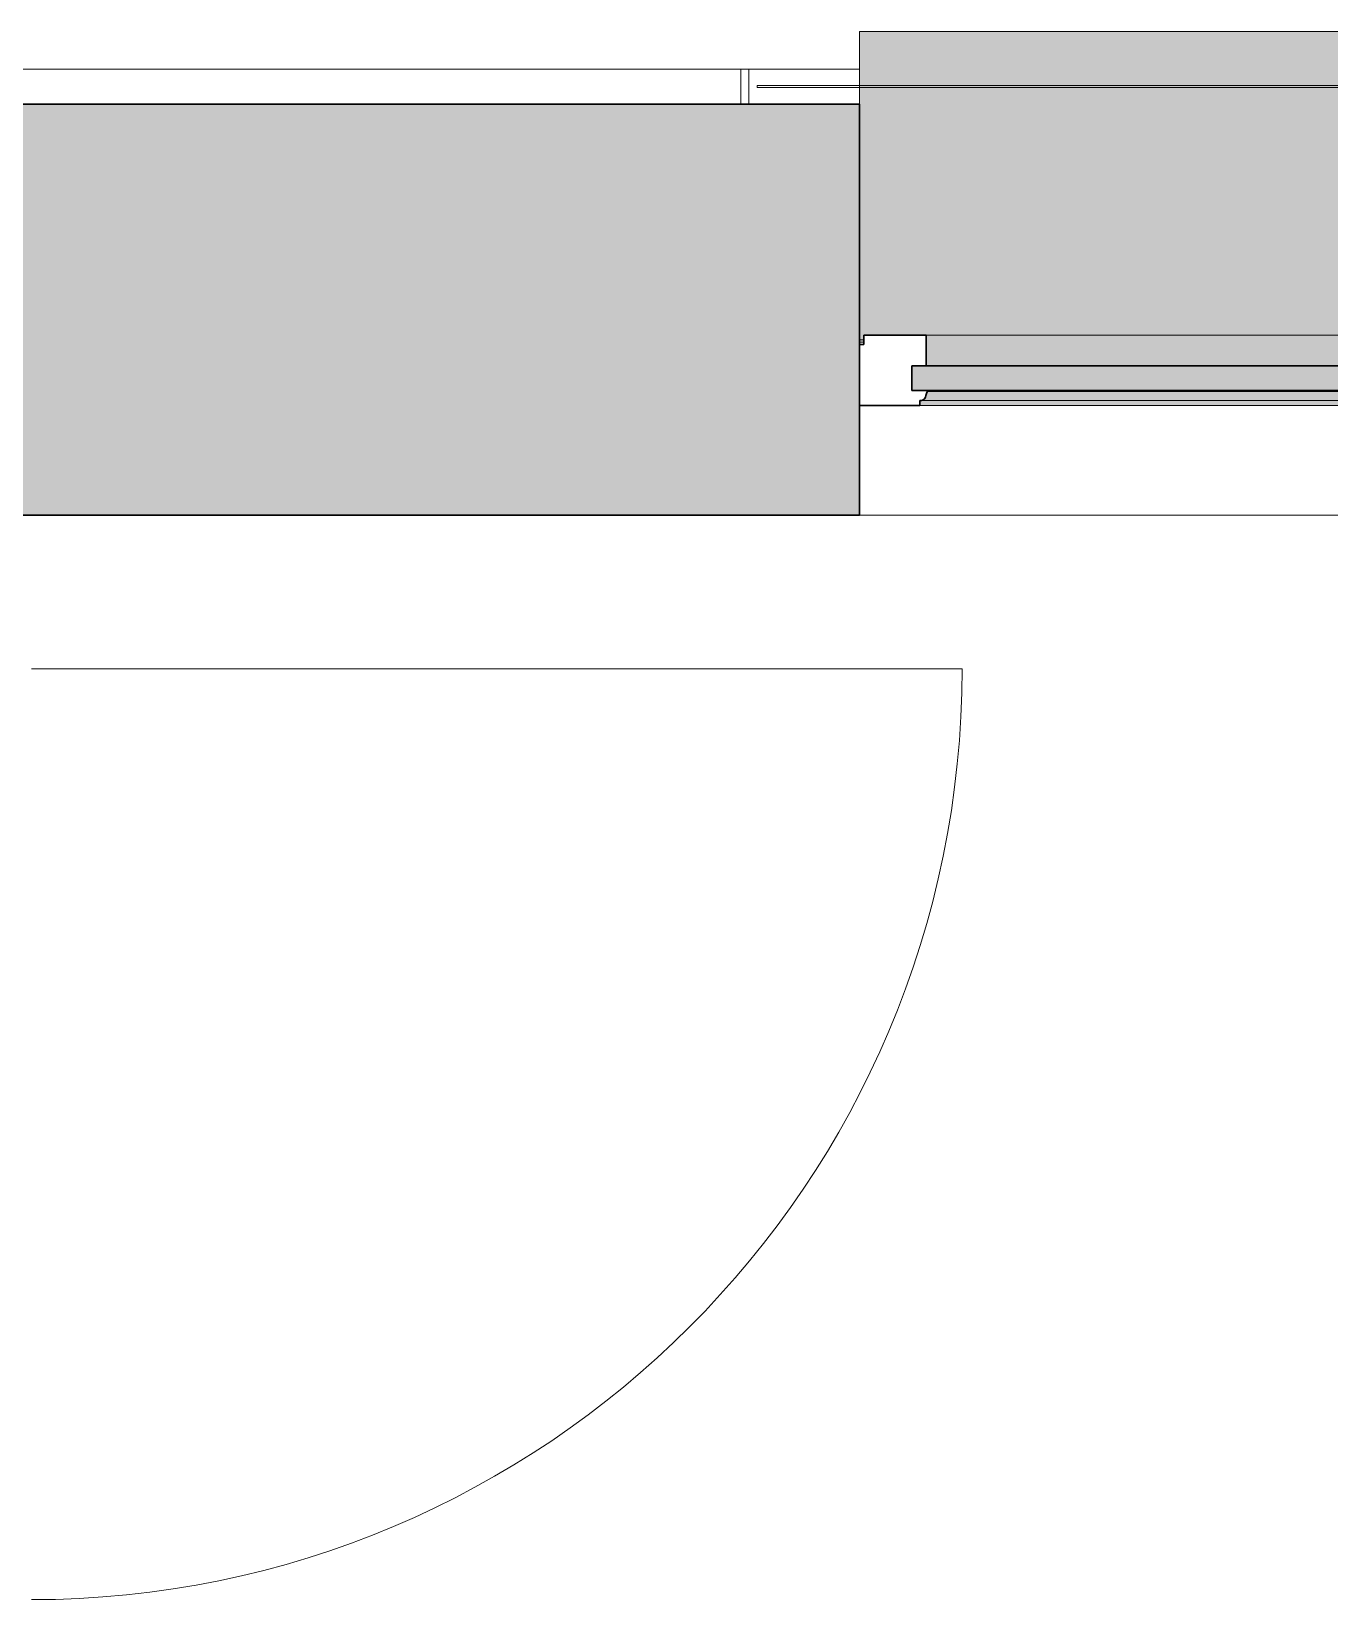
# Model space of a CAD drawing. Header units: millimetres. Extents: x 79795 to 317870, y -36033 to 97293.
# Drawn here: x 220099 to 221369, y 33185 to 34718 of the extents above; entities that cross this region are included whole.
import ezdxf

# ---------------------------------------------------------------- set-up
doc = ezdxf.new("R2010")
doc.units = ezdxf.units.MM
doc.header["$MEASUREMENT"] = 0
for name, color, linetype, lineweight in [('CSM-STL-XX-ZZ-M3-A-XXXX-00001_detached _19_04_21__rvt-1-Level 4$0$A-DOOR', 4, 'CONTINUOUS', 9), ('CSM-STL-XX-ZZ-M3-A-XXXX-00001_detached _19_04_21__rvt-1-Level 4$0$A-GLAZ', 7, 'CONTINUOUS', 9), ('CSM-STL-XX-ZZ-M3-A-XXXX-00001_detached _19_04_21__rvt-1-Level 4$0$A-GLAZ-CURT', 7, 'CONTINUOUS', 9), ('CSM-STL-XX-ZZ-M3-A-XXXX-00001_detached _19_04_21__rvt-1-Level 4$0$A-GLAZ-CWMG', 7, 'CONTINUOUS', 9), ('CSM-STL-XX-ZZ-M3-A-XXXX-00001_detached _19_04_21__rvt-1-Level 4$0$A-WALL', 7, 'CONTINUOUS', 9), ('CSM-STL-XX-ZZ-M3-A-XXXX-00001_detached _19_04_21__rvt-1-Level 4$0$A-WALL-PATT', 7, 'CONTINUOUS', 9), ('CSM-STL-XX-ZZ-M3-A-XXXX-00001_detached _19_04_21__rvt-1-Level 4$0$I-WALL', 7, 'CONTINUOUS', 9)]:
    doc.layers.add(name, color=color, linetype=linetype, lineweight=lineweight)

msp = doc.modelspace()

# ---------------------------------------------------------------- hatches: boundary and pattern name
at = {"layer": 'CSM-STL-XX-ZZ-M3-A-XXXX-00001_detached _19_04_21__rvt-1-Level 4$0$A-GLAZ'}
for points in [[(229688.5, 34416.7), (229692.8, 34416.7), (229692.8, 34718.3), (220908.8, 34718.3), (220908.8, 34416.7), (220913.2, 34416.7), (220913.2, 34421.3), (222104.5, 34421.3), (222104.5, 34416.7), (223441.2, 34416.7), (223441.2, 34421.3), (224632.5, 34421.3), (224632.5, 34416.7), (225969.2, 34416.7), (225969.2, 34421.3), (227160.5, 34421.3), (227160.5, 34416.7), (228497.2, 34416.7), (228497.2, 34421.3), (229688.5, 34421.3)], [(222043.6, 34391.4), (222043.6, 34421.3), (220974, 34421.3), (220974, 34391.4), (221972.7, 34391.4)], [(222057.6, 34367.4), (222057.6, 34391.4), (220960.1, 34391.4), (220960.1, 34367.4), (221972.7, 34367.4)], [(222043.8, 34352.5), (222049.6, 34352.5), (222049.6, 34357.5), (220968, 34357.5), (220968, 34352.5), (221972.7, 34352.5)], [(222048.1, 34357.5), (222044.7, 34359.8), (222043.4, 34362.4), (220973.8, 34362.4), (220972, 34358.7), (220971.8, 34357.5), (222045.8, 34357.5)], [(221972.7, 34362.4), (222043.6, 34363.4), (222042.4, 34366.3), (220975.3, 34366.3), (220974, 34362.4), (221374.7, 34362.4)]]:
    msp.add_hatch(color=256, dxfattribs=at).paths.add_polyline_path(points, flags=0)
h = msp.add_hatch(color=256, dxfattribs=at)
h.paths.add_polyline_path([(229692.8, 34414.6), (229692.8, 34416.7), (229688.5, 34416.7), (229688.5, 34414.6)], flags=0)
h.paths.add_polyline_path([(228497.2, 34414.6), (228497.2, 34416.7), (227160.5, 34416.7), (227160.5, 34414.6), (228492.2, 34414.6)], flags=0)
h.paths.add_polyline_path([(225969.2, 34414.6), (225969.2, 34416.7), (224632.5, 34416.7), (224632.5, 34414.6), (225964.2, 34414.6)], flags=0)
h.paths.add_polyline_path([(223436.2, 34414.6), (223441.2, 34414.6), (223441.2, 34416.7), (222104.5, 34416.7), (222104.5, 34414.6), (223168.6, 34414.6)], flags=0)
h.paths.add_polyline_path([(220913.2, 34414.6), (220913.2, 34416.7), (220908.8, 34416.7), (220908.8, 34414.6)], flags=0)
at = {"layer": 'CSM-STL-XX-ZZ-M3-A-XXXX-00001_detached _19_04_21__rvt-1-Level 4$0$A-WALL-PATT'}
h = msp.add_hatch(color=256, dxfattribs=at)
h.paths.add_polyline_path([(230840.8, 34347.3), (230840.8, 34647.3), (229692.8, 34647.3), (229692.8, 34347.3), (229746.4, 34347.3)], flags=0)
h.paths.add_polyline_path([(218948.8, 34347.3), (220908.8, 34347.3), (220908.8, 34647.3), (202317.8, 34647.3), (202317.8, 34347.3), (218537.2, 34347.3)], flags=0)
h.paths.add_polyline_path([(200283.7, 34347.3), (200283.7, 34647.3), (196942.8, 34647.3), (196942.8, 34347.3), (199847.5, 34347.3)], flags=0)
h.paths.add_polyline_path([(190658.8, 34347.3), (190658.8, 34647.3), (187318, 34647.3), (187318, 34347.3), (190578.9, 34347.3)], flags=0)
h.paths.add_polyline_path([(185283.8, 34347.3), (185283.8, 34647.3), (166692.8, 34647.3), (166692.8, 34347.3), (184300.1, 34347.3)], flags=0)
h.paths.add_polyline_path([(157908.8, 34347.3), (157908.8, 34647.3), (156460.8, 34647.3), (156460.8, 34347.3), (157391.2, 34347.3)], flags=0)
h = msp.add_hatch(color=256, dxfattribs=at)
h.paths.add_polyline_path([(229692.8, 34245.3), (230840.8, 34245.3), (230840.8, 34347.3), (229692.8, 34347.3)], flags=0)
h.paths.add_polyline_path([(220908.8, 34245.3), (220908.8, 34347.3), (219018.8, 34347.3), (219018.8, 34245.3), (220178.7, 34245.3)], flags=0)

# ---------------------------------------------------------------- linework, layer by layer
at = {"layer": 'CSM-STL-XX-ZZ-M3-A-XXXX-00001_detached _19_04_21__rvt-1-Level 4$0$A-DOOR'}
msp.add_line((220099.2, 34095.3), (221009.2, 34095.3), dxfattribs=at)
msp.add_arc((220099.2, 34095.3), 910, 270, 0, dxfattribs=at)
at = {"layer": 'CSM-STL-XX-ZZ-M3-A-XXXX-00001_detached _19_04_21__rvt-1-Level 4$0$A-GLAZ'}
for p, q in [((220908.8, 34647.3), (220908.8, 34718.3)), ((229692.8, 34718.3), (220908.8, 34718.3)), ((220913.2, 34416.7), (220908.8, 34416.7)), ((222043.6, 34421.3), (220974, 34421.3)), ((220913.2, 34414.6), (220908.8, 34414.6)), ((220969.6, 34357.5), (220968, 34357.5)), ((222048.1, 34357.5), (220969.6, 34357.5)), ((222042.4, 34366.3), (220975.3, 34366.3)), ((220968, 34352.5), (222049.6, 34352.5))]:
    msp.add_line(p, q, dxfattribs=at)
at = {"layer": 'CSM-STL-XX-ZZ-M3-A-XXXX-00001_detached _19_04_21__rvt-1-Level 4$0$A-GLAZ', "lineweight": 30}
for p, q in [((220974, 34421.3), (220913.2, 34421.3)), ((220913.2, 34421.3), (220913.2, 34412.3)), ((220974, 34391.4), (220974, 34421.3)), ((220913.2, 34412.3), (220908.8, 34412.3)), ((222057.6, 34391.4), (220960.1, 34391.4)), ((220960.1, 34391.4), (220960.1, 34367.4)), ((220960.1, 34367.4), (220960.1, 34391.4)), ((220960.1, 34391.4), (220974, 34391.4)), ((220960.1, 34367.4), (222057.6, 34367.4)), ((220975.3, 34367.4), (220960.1, 34367.4)), ((220968, 34352.5), (220968, 34357.5)), ((220968, 34357.5), (220969.6, 34357.5)), ((220975.3, 34366.3), (220975.3, 34367.4)), ((220908.8, 34352.5), (220968, 34352.5))]:
    msp.add_line(p, q, dxfattribs=at)
for centre, radius, start, end in [((220968.5, 34362.7), 5.36, 281.9524, 356.5739), ((220981.2, 34361.9), 7.4, 143.4261, 176.5739)]:
    msp.add_arc(centre, radius, start, end, dxfattribs=at)
at = {"layer": 'CSM-STL-XX-ZZ-M3-A-XXXX-00001_detached _19_04_21__rvt-1-Level 4$0$A-GLAZ'}
for points, knots in [([(220969.6, 34357.5), (220970, 34357.6), (220970.7, 34357.8), (220971.5, 34358.3), (220971.9, 34358.5), (220972, 34358.7)], [0, 0, 0, 0, 0.2, 0.3, 0.4, 0.4, 0.4, 0.4]), ([(220973, 34359.8), (220973.1, 34360), (220973.3, 34360.4), (220973.7, 34361.2), (220973.8, 34361.9), (220973.8, 34362.4)], [0.6, 0.6, 0.6, 0.6, 0.7, 0.8, 1, 1, 1, 1])]:
    msp.add_open_spline(points, degree=3, knots=knots, dxfattribs=at)
msp.add_open_spline([(220974.5, 34365.1), (220974.7, 34365.6), (220975, 34366), (220975.3, 34366.3)], degree=3, dxfattribs=at)
at = {"layer": 'CSM-STL-XX-ZZ-M3-A-XXXX-00001_detached _19_04_21__rvt-1-Level 4$0$A-GLAZ-CURT', "lineweight": 20}
for p, q in [((220792.8, 34681.3), (217808.8, 34681.3)), ((220792.8, 34647.3), (220792.8, 34681.3)), ((217808.8, 34647.3), (220792.8, 34647.3))]:
    msp.add_line(p, q, dxfattribs=at)
at = {"layer": 'CSM-STL-XX-ZZ-M3-A-XXXX-00001_detached _19_04_21__rvt-1-Level 4$0$A-GLAZ-CURT'}
for p, q in [((220792.8, 34681.3), (220800.8, 34681.3)), ((220800.8, 34681.3), (220908.8, 34681.3)), ((220800.8, 34681.3), (220800.8, 34647.3))]:
    msp.add_line(p, q, dxfattribs=at)
at = {"layer": 'CSM-STL-XX-ZZ-M3-A-XXXX-00001_detached _19_04_21__rvt-1-Level 4$0$A-GLAZ-CWMG'}
for p, q in [((220808.9, 34663.3), (220808.9, 34665.3)), ((220808.9, 34665.3), (221550.8, 34665.3)), ((221550.8, 34663.3), (220808.9, 34663.3))]:
    msp.add_line(p, q, dxfattribs=at)
at = {"layer": 'CSM-STL-XX-ZZ-M3-A-XXXX-00001_detached _19_04_21__rvt-1-Level 4$0$A-WALL', "lineweight": 30}
for p, q in [((220908.8, 34647.3), (202317.8, 34647.3)), ((220908.8, 34347.3), (220908.8, 34647.3))]:
    msp.add_line(p, q, dxfattribs=at)
at = {"layer": 'CSM-STL-XX-ZZ-M3-A-XXXX-00001_detached _19_04_21__rvt-1-Level 4$0$I-WALL', "lineweight": 30}
for p, q in [((220908.8, 34245.3), (220908.8, 34347.3)), ((219018.8, 34245.3), (220908.8, 34245.3))]:
    msp.add_line(p, q, dxfattribs=at)
at = {"layer": 'CSM-STL-XX-ZZ-M3-A-XXXX-00001_detached _19_04_21__rvt-1-Level 4$0$I-WALL'}
msp.add_line((222108.8, 34245.3), (220908.8, 34245.3), dxfattribs=at)

doc.saveas('drawing.dxf')
